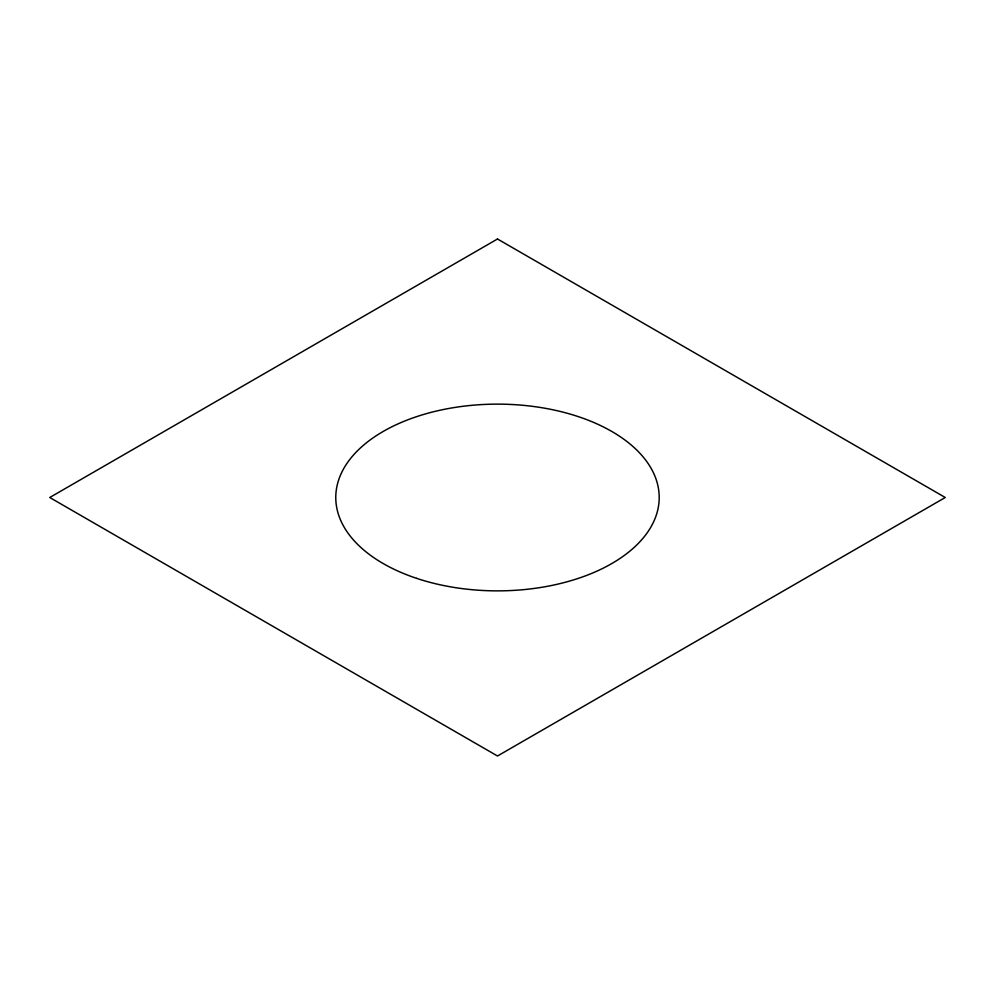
<?xml version="1.0" encoding="UTF-8"?>
<svg xmlns="http://www.w3.org/2000/svg" width="995" height="995" viewBox="0 0 995 995"><rect width="100%" height="100%" fill="white"/><g stroke="black" fill="none" stroke-linecap="round" stroke-linejoin="round"><path stroke-width="1.49" d="M497.5 238.999L49.75 497.5L497.5 756.001L945.25 497.5L497.5 238.999M416.644 578.356A161.7 93.356 0 0 0 659.2 497.5A161.7 93.356 0 0 0 416.644 416.644A161.7 93.356 0 0 0 416.644 578.356"/></g></svg>
